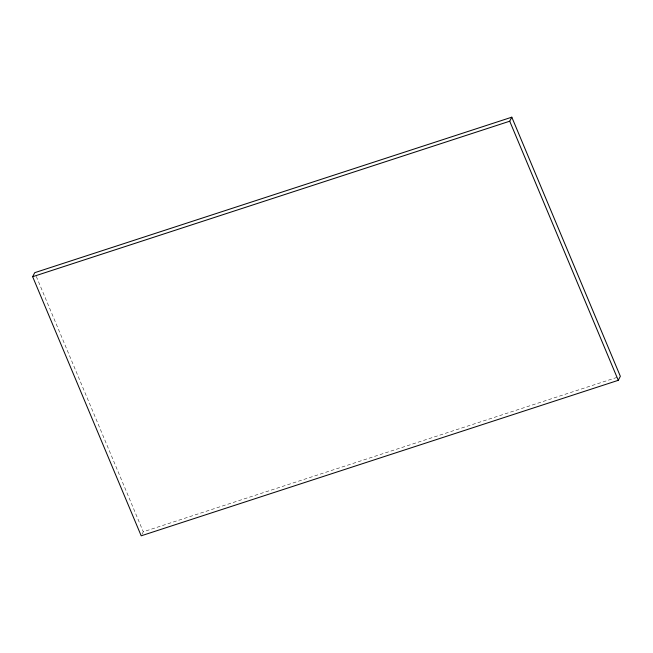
<?xml version="1.0" encoding="UTF-8"?>
<svg xmlns="http://www.w3.org/2000/svg" width="653" height="653" viewBox="0 0 653 653"><rect width="100%" height="100%" fill="white"/><g stroke="black" fill="none" stroke-linecap="round" stroke-linejoin="round"><path stroke-width="0.49" stroke-dasharray="3.27 2.45" d="M142.028 534.203L143.276 531.787L618.407 376.928M36.299 276.439L143.276 531.787"/><path stroke-width="0.98" d="M32.65 276.709L34.731 272.676L511.805 117.189L620.35 376.291L618.269 380.324L141.195 535.811L32.65 276.709L509.724 121.213L511.805 117.189M509.724 121.213L618.269 380.324"/></g></svg>
